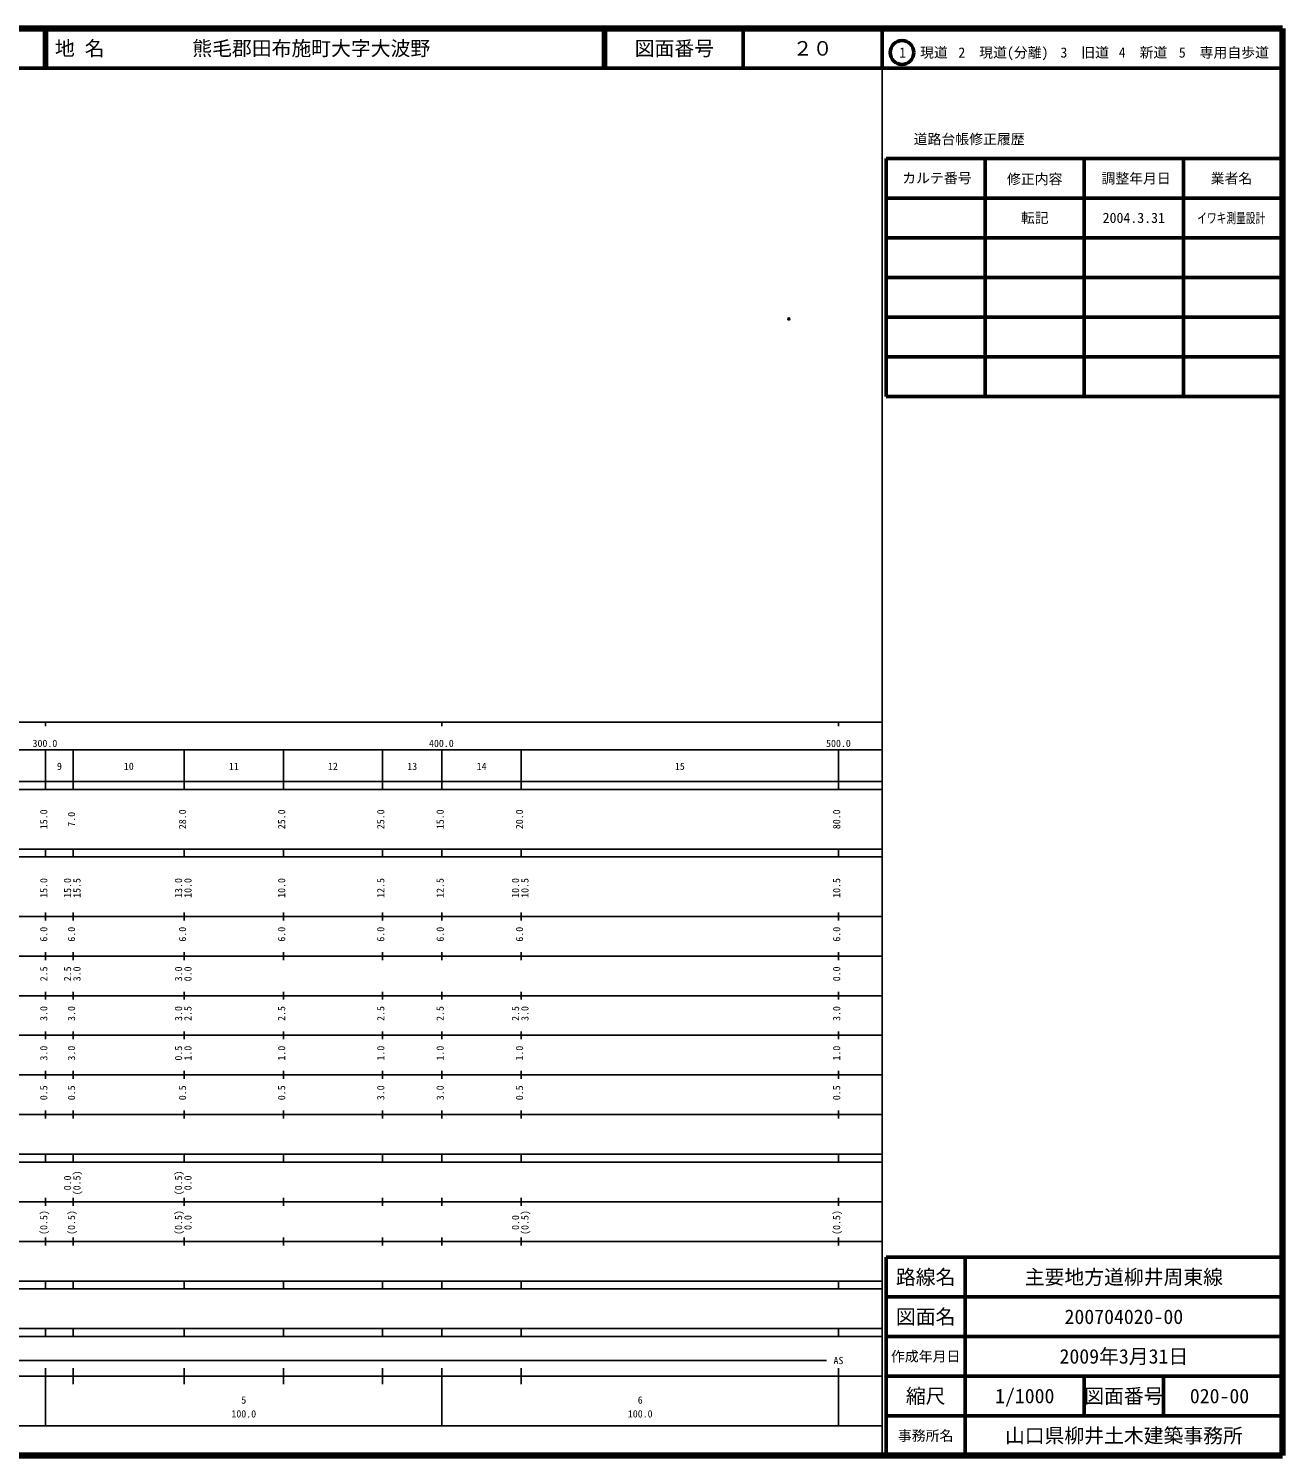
# Model space of a CAD drawing. Units: millimetres on the paper. Extents: x 40 to 680, y 20 to 380.
# Drawn here: x 363.7 to 680, y 20 to 380 of the extents above; entities that cross this region are included whole.
import ezdxf
from ezdxf.enums import TextEntityAlignment as Align

# ---------------------------------------------------------------- set-up
doc = ezdxf.new("R2010")
doc.units = ezdxf.units.MM
doc.header["$PDMODE"] = 32
doc.header["$PDSIZE"] = 0.5
doc.layers.add('M-OTRS', color=6, linetype='Continuous')
doc.layers.add('M-TTL-TXT', color=7, linetype='Continuous')
for name, color, linetype, lineweight in [('M-TTL', 2, 'Continuous', 140), ('M-TTL-BAND', 7, 'Continuous', 25), ('M-TTL-FRAM', 2, 'Continuous', 50), ('M-TTL-LINE', 7, 'Continuous', 50)]:
    doc.layers.add(name, color=color, linetype=linetype, lineweight=lineweight)
doc.styles.add('ＭＳ ゴシック', font='')
doc.styles.get('ＭＳ ゴシック').set_extended_font_data('MS Gothic')

msp = doc.modelspace()

# ---------------------------------------------------------------- linework, layer by layer
at = {"layer": 'M-OTRS'}
msp.add_point((555.493, 306.723), dxfattribs=at)
at = {"layer": 'M-TTL'}
for p, q in [((680, 380), (40, 380)), ((680, 20), (680, 380)), ((40, 20), (680, 20))]:
    msp.add_line(p, q, dxfattribs=at)
at = {"layer": 'M-TTL-BAND'}
for p, q in [((579, 20), (579, 370)), ((40, 205), (579, 205)), ((368, 205), (368, 204)), ((468, 205), (468, 204)), ((568, 205), (568, 204)), ((68, 198), (579, 198)), ((368, 188), (368, 198)), ((375, 188), (375, 198)), ((403, 188), (403, 198)), ((428, 188), (428, 198)), ((453, 188), (453, 198)), ((468, 188), (468, 198)), ((488, 188), (488, 198)), ((568, 188), (568, 198)), ((40, 190), (579, 190)), ((40, 188), (579, 188)), ((40, 173), (579, 173)), ((368, 171), (368, 173)), ((375, 171), (375, 173)), ((403, 171), (403, 173)), ((428, 171), (428, 173)), ((453, 171), (453, 173)), ((468, 171), (468, 173)), ((488, 171), (488, 173)), ((568, 171), (568, 173)), ((40, 171), (579, 171)), ((40, 156), (579, 156)), ((368, 155), (368, 157)), ((375, 155), (375, 157)), ((403, 155), (403, 157)), ((428, 155), (428, 157)), ((453, 155), (453, 157)), ((468, 155), (468, 157)), ((488, 155), (488, 157)), ((568, 155), (568, 157)), ((46, 146), (579, 146)), ((368, 145), (368, 147)), ((375, 145), (375, 147)), ((403, 145), (403, 147)), ((428, 145), (428, 147)), ((453, 145), (453, 147)), ((468, 145), (468, 147)), ((488, 145), (488, 147)), ((568, 145), (568, 147)), ((368, 135), (368, 137)), ((375, 135), (375, 137)), ((403, 135), (403, 137)), ((428, 135), (428, 137)), ((453, 135), (453, 137)), ((468, 135), (468, 137)), ((488, 135), (488, 137)), ((568, 135), (568, 137)), ((52, 136), (579, 136)), ((46, 126), (579, 126)), ((368, 125), (368, 127)), ((375, 125), (375, 127)), ((403, 125), (403, 127)), ((428, 125), (428, 127)), ((453, 125), (453, 127)), ((468, 125), (468, 127)), ((488, 125), (488, 127)), ((568, 125), (568, 127)), ((52, 116), (579, 116)), ((368, 115), (368, 117)), ((375, 115), (375, 117)), ((403, 115), (403, 117)), ((428, 115), (428, 117)), ((453, 115), (453, 117)), ((468, 115), (468, 117)), ((488, 115), (488, 117)), ((568, 115), (568, 117)), ((46, 106), (579, 106)), ((368, 105), (368, 107)), ((375, 105), (375, 107)), ((403, 105), (403, 107)), ((428, 105), (428, 107)), ((453, 105), (453, 107)), ((468, 105), (468, 107)), ((488, 105), (488, 107)), ((568, 105), (568, 107)), ((40, 96), (579, 96)), ((40, 94), (579, 94)), ((368, 94), (368, 96)), ((375, 94), (375, 96)), ((403, 94), (403, 96)), ((428, 94), (428, 96)), ((453, 94), (453, 96)), ((468, 94), (468, 96)), ((488, 94), (488, 96)), ((568, 94), (568, 96)), ((49, 84), (579, 84)), ((368, 83), (368, 85)), ((375, 83), (375, 85)), ((403, 83), (403, 85)), ((428, 83), (428, 85)), ((453, 83), (453, 85)), ((468, 83), (468, 85)), ((488, 83), (488, 85)), ((568, 83), (568, 85)), ((40, 74), (579, 74)), ((368, 73), (368, 75)), ((375, 73), (375, 75)), ((403, 73), (403, 75)), ((428, 73), (428, 75)), ((453, 73), (453, 75)), ((468, 73), (468, 75)), ((488, 73), (488, 75)), ((568, 73), (568, 75)), ((40, 64), (579, 64)), ((40, 62), (579, 62)), ((368, 62), (368, 64)), ((375, 62), (375, 64)), ((403, 62), (403, 64)), ((428, 62), (428, 64)), ((453, 62), (453, 64)), ((468, 62), (468, 64)), ((488, 62), (488, 64)), ((568, 62), (568, 64)), ((40, 52), (579, 52)), ((368, 50), (368, 52)), ((375, 50), (375, 52)), ((403, 50), (403, 52)), ((428, 50), (428, 52)), ((453, 50), (453, 52)), ((468, 50), (468, 52)), ((488, 50), (488, 52)), ((568, 50), (568, 52)), ((40, 50), (579, 50)), ((71, 44), (565, 44)), ((40, 40), (579, 40)), ((368, 27.5), (368, 42)), ((375, 38), (375, 42)), ((403, 38), (403, 42)), ((428, 38), (428, 42)), ((453, 38), (453, 42)), ((468, 27.5), (468, 42)), ((488, 38), (488, 42)), ((568, 27.5), (568, 42)), ((68, 27.5), (579, 27.5))]:
    msp.add_line(p, q, dxfattribs=at)
at = {"layer": 'M-TTL-FRAM'}
for p, q in [((580, 347.197), (580, 287.197)), ((580, 347.197), (680, 347.197)), ((580, 287.197), (680, 287.197)), ((680, 70), (580, 70)), ((580, 70), (580, 20))]:
    msp.add_line(p, q, dxfattribs=at)
at = {"layer": 'M-TTL-LINE'}
for p, q in [((367.75, 380), (367.75, 370)), ((368.25, 380), (368.25, 370)), ((508.747, 380), (508.747, 370)), ((509.247, 380), (509.247, 370)), ((543.997, 380), (543.997, 370)), ((579, 380), (579, 370)), ((40, 370), (680, 370)), ((605, 347.197), (605, 287.197)), ((630, 347.197), (630, 287.197)), ((655, 347.197), (655, 287.197)), ((580, 337.197), (680, 337.197)), ((580, 327.197), (680, 327.197)), ((580, 317.197), (680, 317.197)), ((580, 307.197), (680, 307.197)), ((580, 297.197), (680, 297.197)), ((600, 70), (600, 20)), ((680, 60), (580, 60)), ((680, 50), (580, 50)), ((680, 40), (580, 40)), ((630, 40), (630, 30)), ((650, 40), (650, 30)), ((680, 30), (580, 30))]:
    msp.add_line(p, q, dxfattribs=at)
msp.add_circle((584.031, 373.958), 3, dxfattribs=at)

# ---------------------------------------------------------------- texts
at = {"layer": 'M-TTL-BAND', "style": 'ＭＳ ゴシック'}
for s, p in [('300.0', (367.844, 198.195)), ('400.0', (467.844, 198.195)), ('500.0', (568, 198.195)), ('500.0', (568, 198.195)), ('9', (371.5, 192.405)), ('10', (389, 192.405)), ('11', (415.5, 192.405)), ('12', (440.5, 192.405)), ('13', (460.5, 192.405)), ('14', (478, 192.405)), ('15', (528, 192.405)), ('AS', (568, 42.5)), ('5', (418, 32.523)), ('6', (518, 32.523)), ('100.0', (418, 29.033)), ('100.0', (518, 29.033))]:
    msp.add_text(s, height=1.833, dxfattribs=at).set_placement(p, align=Align.BOTTOM_CENTER)
for s, p in [('15.0', (369, 180.5)), ('7.0', (376, 180.5)), ('28.0', (404, 180.5)), ('25.0', (429, 180.5)), ('25.0', (454, 180.5)), ('15.0', (469, 180.5)), ('20.0', (489, 180.5)), ('80.0', (569, 180.5)), ('15.0', (369, 163.174)), ('15.0', (375, 163.174)), ('15.5', (377.37, 163.174)), ('13.0', (403, 163.174)), ('10.0', (405.37, 163.174)), ('10.0', (429, 163.174)), ('12.5', (454, 163.174)), ('12.5', (469, 163.174)), ('10.0', (488, 163.174)), ('10.5', (490.37, 163.174)), ('10.5', (569, 163.174)), ('6.0', (369, 151.5)), ('6.0', (376, 151.5)), ('6.0', (404, 151.5)), ('6.0', (429, 151.5)), ('6.0', (454, 151.5)), ('6.0', (469, 151.5)), ('6.0', (489, 151.5)), ('6.0', (569, 151.5)), ('2.5', (369, 141.5)), ('2.5', (375, 141.5)), ('3.0', (377.37, 141.5)), ('3.0', (403, 141.5)), ('0.0', (405.37, 141.5)), ('0.0', (569, 141.5)), ('3.0', (369, 131.5)), ('3.0', (376, 131.5)), ('3.0', (403, 131.5)), ('2.5', (405.37, 131.5)), ('2.5', (429, 131.5)), ('2.5', (454, 131.5)), ('2.5', (469, 131.5)), ('2.5', (488, 131.5)), ('3.0', (490.37, 131.5)), ('3.0', (569, 131.5)), ('3.0', (369, 121.5)), ('3.0', (376, 121.5)), ('0.5', (403, 121.5)), ('1.0', (405.37, 121.5)), ('1.0', (429, 121.5)), ('1.0', (454, 121.5)), ('1.0', (469, 121.5)), ('1.0', (489, 121.5)), ('1.0', (569, 121.5)), ('0.5', (369, 111.5)), ('0.5', (376, 111.5)), ('0.5', (404, 111.5)), ('0.5', (429, 111.5)), ('3.0', (454, 111.5)), ('3.0', (469, 111.5)), ('0.5', (489, 111.5)), ('0.5', (569, 111.5)), ('0.0', (375, 88.764)), ('(0.5)', (377.37, 88.764)), ('(0.5)', (403, 88.764)), ('0.0', (405.37, 88.764)), ('(0.5)', (369, 78.764)), ('(0.5)', (376, 78.764)), ('(0.5)', (403, 78.764)), ('0.0', (405.37, 78.764)), ('0.0', (488, 78.764)), ('(0.5)', (490.37, 78.764)), ('(0.5)', (569, 78.764))]:
    msp.add_text(s, height=1.833, rotation=90, dxfattribs=at).set_placement(p, align=Align.BOTTOM_CENTER)
at = {"layer": 'M-TTL-TXT', "style": 'ＭＳ ゴシック'}
for s, p in [('地 名', (370.38, 375)), ('熊毛郡田布施町大字大波野', (405.024, 375))]:
    msp.add_text(s, height=3.666, dxfattribs=at).set_placement(p, align=Align.MIDDLE_LEFT)
for s, height, p in [('図面番号', 3.666, (526.622, 375)), ('２０', 3.666, (561.497, 375)), ('1\u3000現道', 2.566, (589.448, 373.958)), ('2\u3000現道(分離)', 2.566, (609.619, 373.958)), ('3\u3000旧道', 2.566, (630.121, 373.958)), ('4\u3000新道', 2.566, (644.824, 373.958)), ('5\u3000専用自歩道', 2.566, (665.228, 373.958)), ('道路台帳修正履歴', 2.566, (600.968, 352.113)), ('カルテ番号', 2.566, (592.839, 342.277)), ('修正内容', 2.566, (617.509, 342.023)), ('調整年月日', 2.566, (643.089, 342.197)), ('業者名', 2.566, (667.134, 342.197)), ('転記', 2.566, (617.5, 332.245)), ('2004.3.31', 2.566, (642.5, 332.245)), ('路線名', 3.666, (590, 65)), ('路線名', 3.666, (590, 65)), ('主要地方道柳井周東線', 3.666, (640, 65)), ('図面名', 3.666, (590, 55)), ('図面名', 3.666, (590, 55)), ('200704020-00', 3.666, (640, 55)), ('2009年3月31日', 3.666, (640, 45)), ('作成年月日', 2.566, (590, 45)), ('作成年月日', 2.566, (590, 45)), ('縮尺', 3.666, (590, 35)), ('縮尺', 3.666, (590, 35)), ('1/1000', 3.666, (615, 35)), ('図面番号', 3.666, (640, 35)), ('図面番号', 3.666, (640, 35)), ('020-00', 3.666, (664.125, 35)), ('事務所名', 2.566, (590, 25)), ('事務所名', 2.566, (590, 25)), ('山口県柳井土木建築事務所', 3.666, (640, 25))]:
    msp.add_text(s, height=height, dxfattribs=at).set_placement(p, align=Align.MIDDLE_CENTER)
at = {"layer": 'M-TTL-TXT', "style": 'ＭＳ ゴシック', "width": 0.7}
msp.add_text('イワキ測量設計', height=2.566, dxfattribs=at).set_placement((667.077, 332.189), align=Align.MIDDLE_CENTER)

doc.saveas('drawing.dxf')
